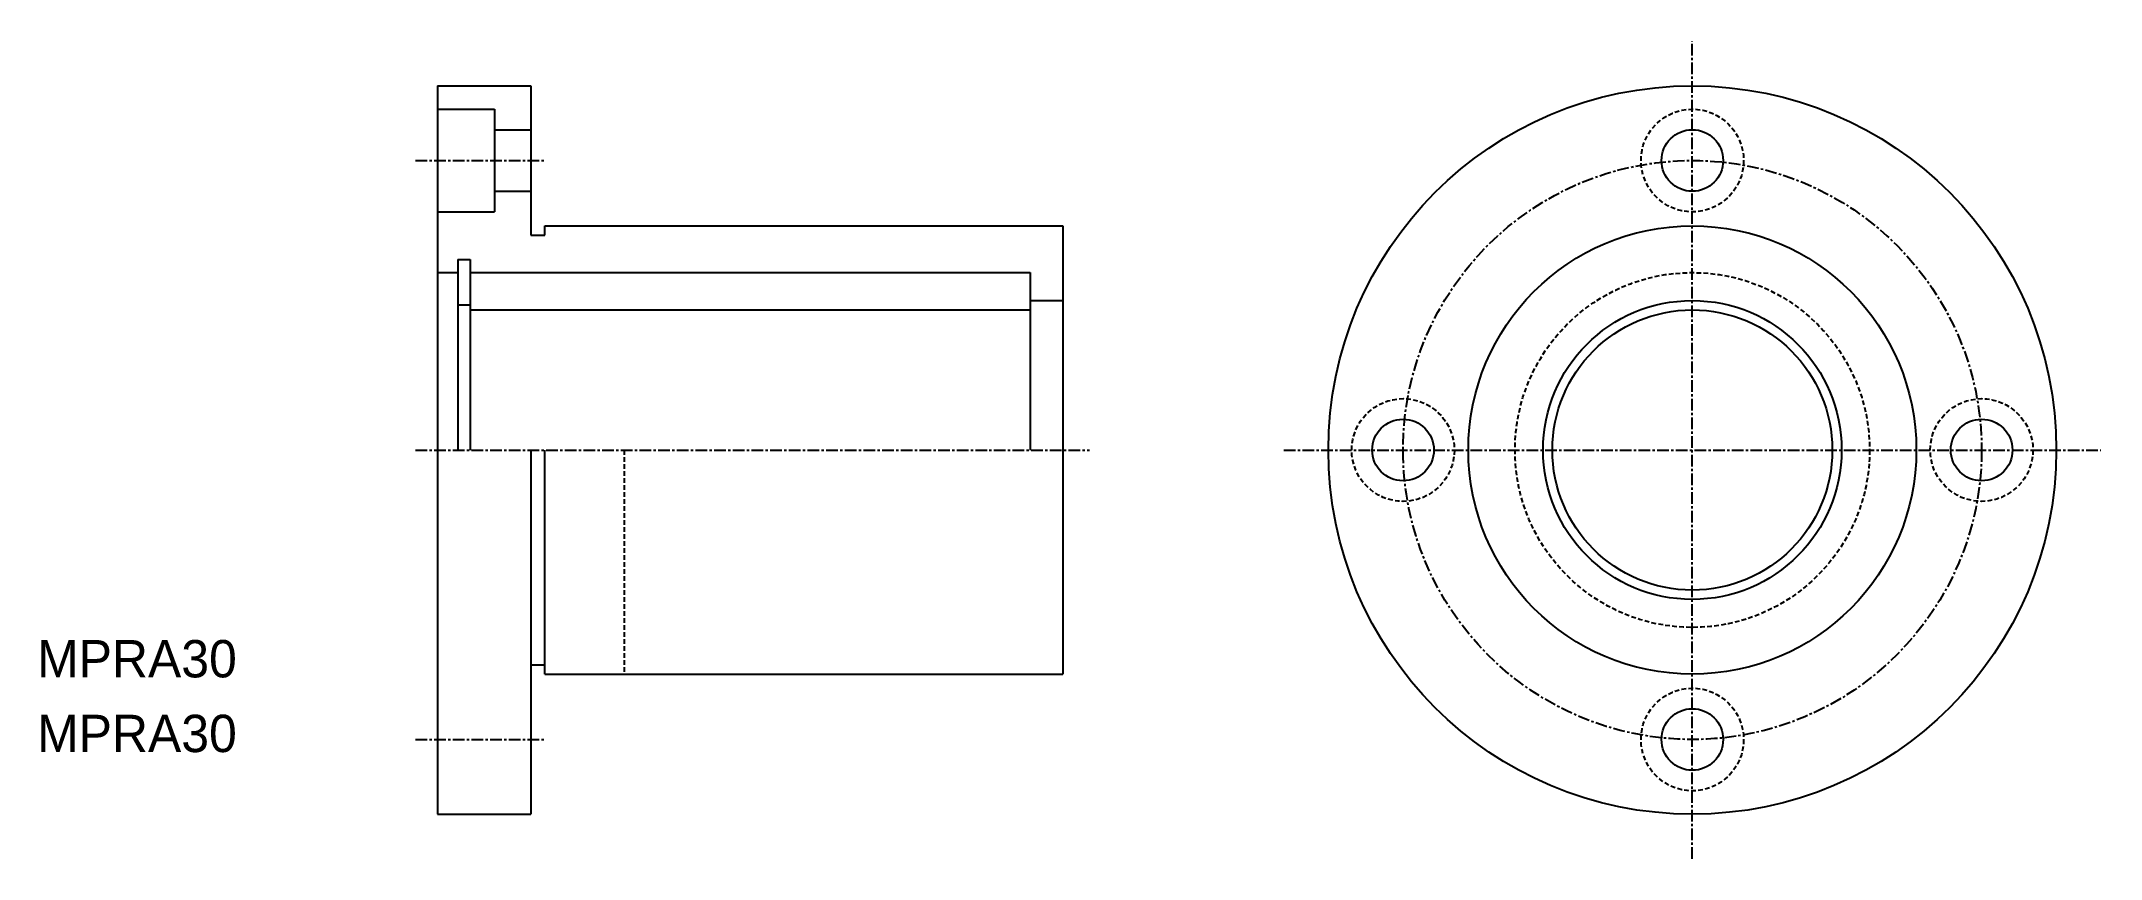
# Model space of a CAD drawing. Extents: x 525 to 745, y 526 to 613.
import ezdxf

# ---------------------------------------------------------------- set-up
doc = ezdxf.new("R2010")
doc.units = 0
doc.linetypes.add('CENTER', pattern=[2, 1.25, -0.25, 0.25, -0.25])
doc.linetypes.add('DASHED', pattern=[0.75, 0.5, -0.25])
doc.layers.get('0').update_dxf_attribs({"linetype": 'CONTINUOUS'})
doc.layers.add('CENTER', color=1, linetype='CENTER')

msp = doc.modelspace()

# ---------------------------------------------------------------- linework, layer by layer
at = {"color": 7, "linetype": 'CONTINUOUS'}
for p, q in [((567.2, 608.59), (567.2, 530.59)), ((567.2, 608.59), (577.2, 608.59)), ((577.2, 608.59), (577.2, 592.59)), ((567.2, 606.09), (573.3, 606.09)), ((573.3, 606.09), (573.3, 595.09)), ((573.3, 603.89), (577.2, 603.89)), ((573.3, 597.29), (577.2, 597.29)), ((567.2, 595.09), (573.3, 595.09)), ((577.2, 592.59), (578.7, 592.59)), ((578.7, 593.59), (634.2, 593.59)), ((578.7, 592.59), (578.7, 593.59)), ((634.2, 593.59), (634.2, 545.59)), ((569.35, 589.99), (570.7, 589.99)), ((569.35, 589.99), (569.35, 569.59)), ((570.7, 589.99), (570.7, 569.59)), ((567.2, 588.59), (569.35, 588.59)), ((570.7, 588.59), (630.7, 588.59)), ((630.7, 588.59), (630.7, 584.59)), ((569.35, 585.13), (570.7, 585.13)), ((630.7, 585.59), (634.2, 585.59)), ((570.7, 584.59), (630.7, 584.59)), ((630.7, 584.59), (630.7, 569.59)), ((577.2, 569.59), (577.2, 530.59)), ((578.7, 545.59), (578.7, 569.59)), ((577.2, 546.59), (578.7, 546.59)), ((578.7, 545.59), (634.2, 545.59)), ((567.2, 530.59), (577.2, 530.59))]:
    msp.add_line(p, q, dxfattribs=at)
at = {"color": 3, "linetype": 'DASHED'}
msp.add_line((587.2, 569.59), (587.2, 545.59), dxfattribs=at)
at = {"color": 7, "linetype": 'CONTINUOUS'}
for centre, radius in [((701.65, 569.59), 39), ((701.65, 600.59), 3.3), ((701.65, 569.59), 24), ((701.65, 569.59), 16), ((701.65, 569.59), 15), ((670.65, 569.59), 3.3), ((732.65, 569.59), 3.3), ((701.65, 538.59), 3.3)]:
    msp.add_circle(centre, radius, dxfattribs=at)
at = {"color": 3, "linetype": 'DASHED'}
for centre, radius in [((701.65, 600.59), 5.5), ((701.65, 569.59), 19), ((670.65, 569.59), 5.5), ((732.65, 569.59), 5.5), ((701.65, 538.59), 5.5)]:
    msp.add_circle(centre, radius, dxfattribs=at)
at = {"layer": 'CENTER', "color": 1, "linetype": 'CENTER'}
for p, q in [((701.65, 525.82), (701.65, 613.36)), ((564.82, 600.59), (578.77, 600.59)), ((564.82, 569.59), (637.06, 569.59)), ((657.87, 569.59), (745.42, 569.59)), ((564.82, 538.59), (578.77, 538.59))]:
    msp.add_line(p, q, dxfattribs=at)
msp.add_circle((701.65, 569.59), 31, dxfattribs=at)

# ---------------------------------------------------------------- texts
at = {"color": 7, "linetype": 'CONTINUOUS'}
for p in [(524.28, 545.24), (524.28, 537.24)]:
    msp.add_text('MPRA30', height=4, dxfattribs=at).set_placement(p)

doc.saveas('drawing.dxf')
